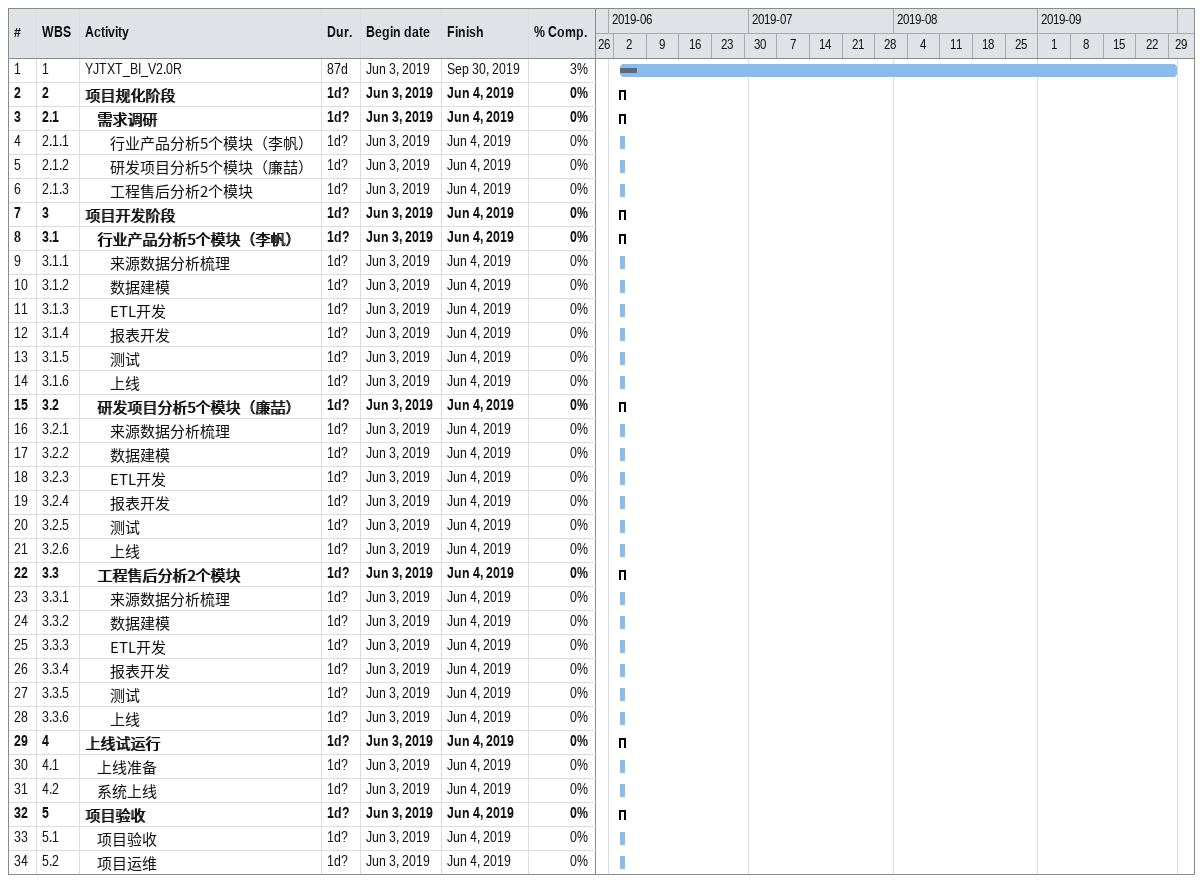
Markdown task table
| ID | WBS | Task | Duration | Start | Finish | % complete |
|---|---|---|---|---|---|---|
| 1 | 1 | YJTXT_BI_V2.0R | 87d | 2019-06-03 | 2019-09-30 | 3 |
| 2 | 2 | **项目规化阶段** | 1d? | 2019-06-03 | 2019-06-04 | 0 |
| 3 | 2.1 | **需求调研** | 1d? | 2019-06-03 | 2019-06-04 | 0 |
| 4 | 2.1.1 | 行业产品分析5个模块（李帆） | 1d? | 2019-06-03 | 2019-06-04 | 0 |
| 5 | 2.1.2 | 研发项目分析5个模块（廉喆） | 1d? | 2019-06-03 | 2019-06-04 | 0 |
| 6 | 2.1.3 | 工程售后分析2个模块 | 1d? | 2019-06-03 | 2019-06-04 | 0 |
| 7 | 3 | **项目开发阶段** | 1d? | 2019-06-03 | 2019-06-04 | 0 |
| 8 | 3.1 | **行业产品分析5个模块（李帆）** | 1d? | 2019-06-03 | 2019-06-04 | 0 |
| 9 | 3.1.1 | 来源数据分析梳理 | 1d? | 2019-06-03 | 2019-06-04 | 0 |
| 10 | 3.1.2 | 数据建模 | 1d? | 2019-06-03 | 2019-06-04 | 0 |
| 11 | 3.1.3 | ETL开发 | 1d? | 2019-06-03 | 2019-06-04 | 0 |
| 12 | 3.1.4 | 报表开发 | 1d? | 2019-06-03 | 2019-06-04 | 0 |
| 13 | 3.1.5 | 测试 | 1d? | 2019-06-03 | 2019-06-04 | 0 |
| 14 | 3.1.6 | 上线 | 1d? | 2019-06-03 | 2019-06-04 | 0 |
| 15 | 3.2 | **研发项目分析5个模块（廉喆）** | 1d? | 2019-06-03 | 2019-06-04 | 0 |
| 16 | 3.2.1 | 来源数据分析梳理 | 1d? | 2019-06-03 | 2019-06-04 | 0 |
| 17 | 3.2.2 | 数据建模 | 1d? | 2019-06-03 | 2019-06-04 | 0 |
| 18 | 3.2.3 | ETL开发 | 1d? | 2019-06-03 | 2019-06-04 | 0 |
| 19 | 3.2.4 | 报表开发 | 1d? | 2019-06-03 | 2019-06-04 | 0 |
| 20 | 3.2.5 | 测试 | 1d? | 2019-06-03 | 2019-06-04 | 0 |
| 21 | 3.2.6 | 上线 | 1d? | 2019-06-03 | 2019-06-04 | 0 |
| 22 | 3.3 | **工程售后分析2个模块** | 1d? | 2019-06-03 | 2019-06-04 | 0 |
| 23 | 3.3.1 | 来源数据分析梳理 | 1d? | 2019-06-03 | 2019-06-04 | 0 |
| 24 | 3.3.2 | 数据建模 | 1d? | 2019-06-03 | 2019-06-04 | 0 |
| 25 | 3.3.3 | ETL开发 | 1d? | 2019-06-03 | 2019-06-04 | 0 |
| 26 | 3.3.4 | 报表开发 | 1d? | 2019-06-03 | 2019-06-04 | 0 |
| 27 | 3.3.5 | 测试 | 1d? | 2019-06-03 | 2019-06-04 | 0 |
| 28 | 3.3.6 | 上线 | 1d? | 2019-06-03 | 2019-06-04 | 0 |
| 29 | 4 | **上线试运行** | 1d? | 2019-06-03 | 2019-06-04 | 0 |
| 30 | 4.1 | 上线准备 | 1d? | 2019-06-03 | 2019-06-04 | 0 |
| 31 | 4.2 | 系统上线 | 1d? | 2019-06-03 | 2019-06-04 | 0 |
| 32 | 5 | **项目验收** | 1d? | 2019-06-03 | 2019-06-04 | 0 |
| 33 | 5.1 | 项目验收 | 1d? | 2019-06-03 | 2019-06-04 | 0 |
| 34 | 5.2 | 项目运维 | 1d? | 2019-06-03 | 2019-06-04 | 0 |
